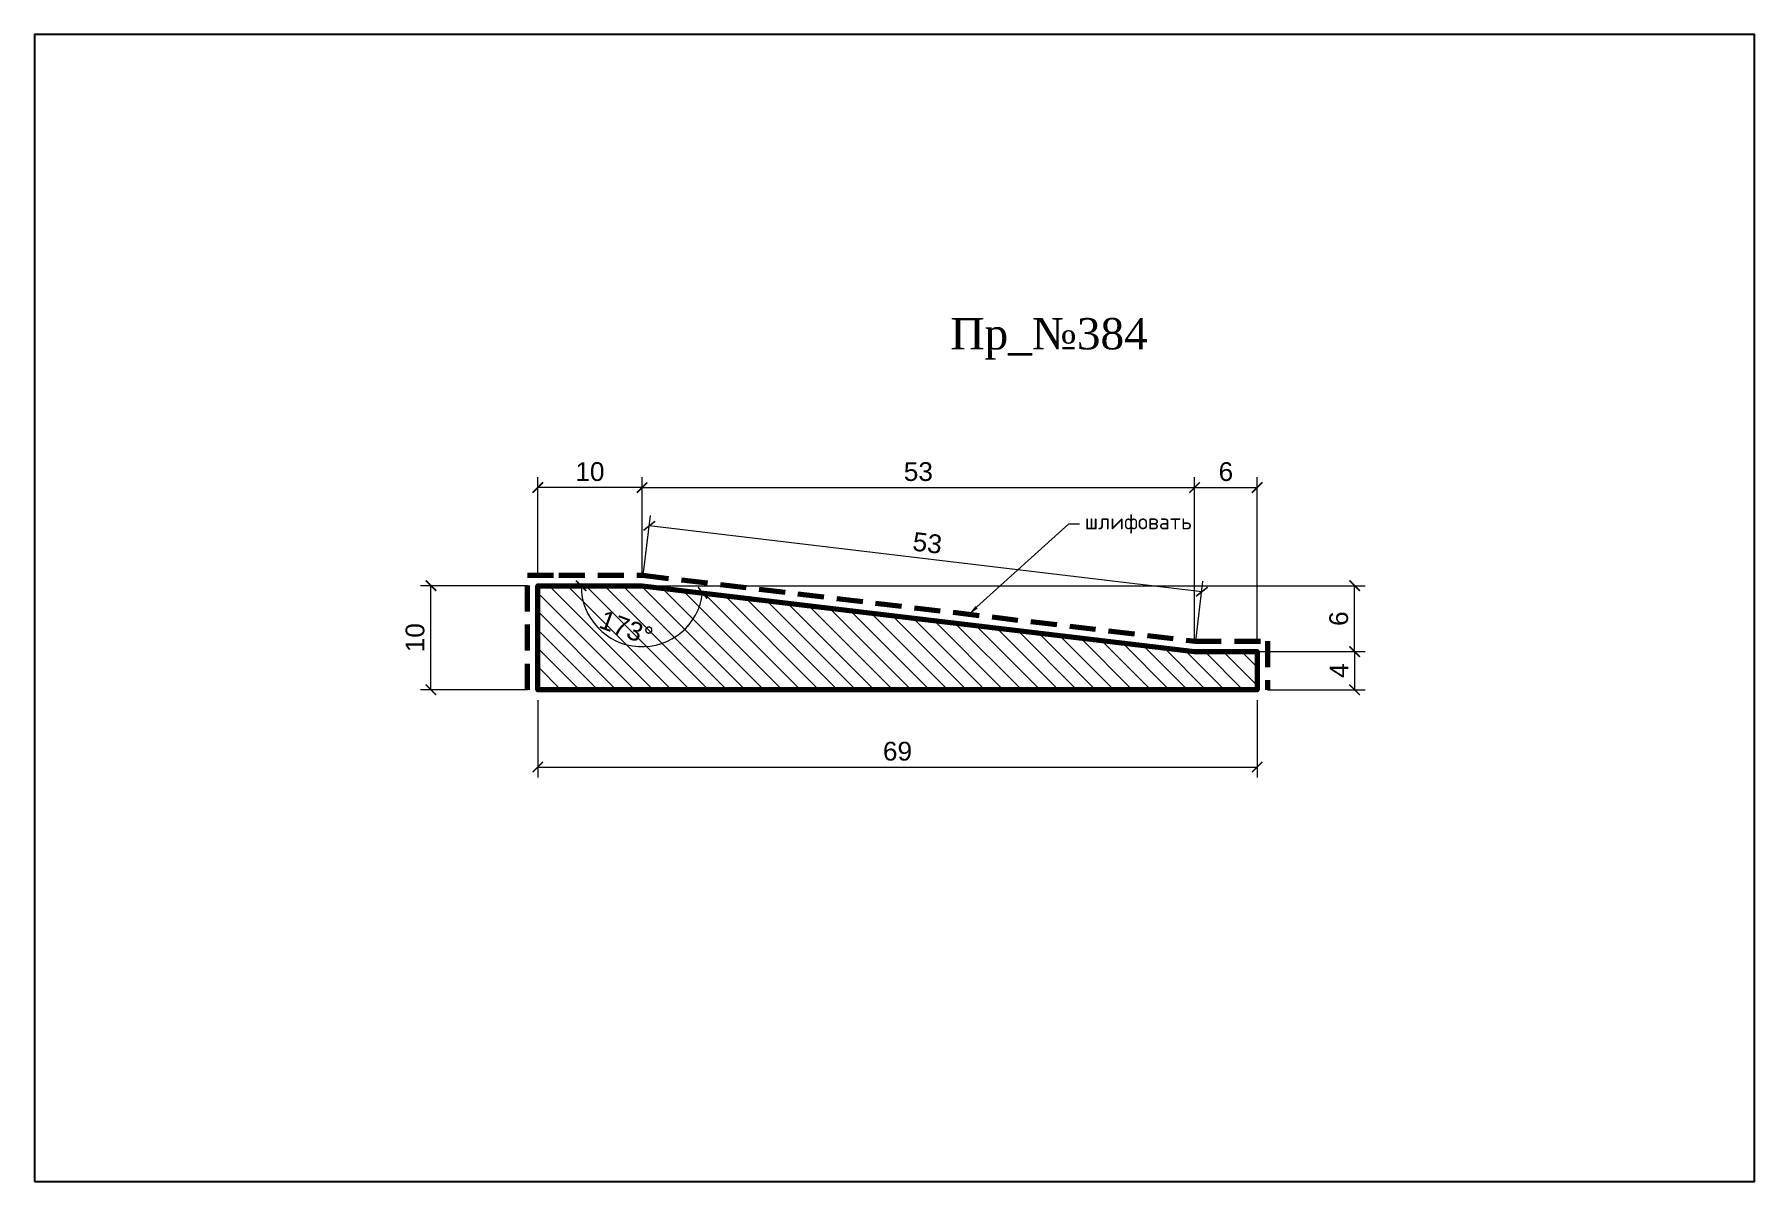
# Model space of a CAD drawing. Header units: millimetres. Extents: x 503 to 668, y -7598 to -7488.
import ezdxf
from ezdxf import colors
from ezdxf.entities.mleader import LeaderData, LeaderLine
from ezdxf.math import Vec2, Vec3

# ---------------------------------------------------------------- set-up
doc = ezdxf.new("R2010")
doc.units = ezdxf.units.MM
doc.linetypes.add('HIDDEN', pattern=[0.375, 0.25, -0.125])
doc.layers.add('Outside panel', color=7, linetype='Continuous', lineweight=18, true_color=0x7f5e57)
doc.layers.add('линия 50', color=1, linetype='Continuous', lineweight=100)
doc.layers.add('служебный слой РАЗМЕРЫ', color=7, linetype='Continuous', lineweight=9)
doc.layers.add('размеры в модели', color=7, linetype='Continuous')
doc.styles.add('ELECT', font='times.ttf')
doc.styles.get("Standard").update_dxf_attribs({"font": 'arial.ttf'})
doc.styles.add('ЕСКД профили текст', font='isocpeur.ttf')
doc.dimstyles.new('M_1', dxfattribs={"dimtxt": 1.8, "dimasz": 1, "dimexe": 1, "dimexo": 1, "dimgap": 0.6, "dimtad": 1, "dimdec": 0, "dimdsep": 46, "dimtxsty": 'Standard', "dimblk": 'ARCHTICK', "dimcen": -5, "dimclrd": 7, "dimclre": 7, "dimclrt": 7, "dimadec": 0, "dimazin": 0, "dimtfac": 1, "dimtdec": 0, "dimtmove": 0, "dimatfit": 3, "dimfxl": 1, "dimtolj": 1, "dimtzin": 0, "dimlwd": 5, "dimlwe": 5, "dimarcsym": 0})

# ---------------------------------------------------------------- blocks, each defined once
blk = doc.blocks.new('_ArchTick')
at = {"color": 0, "linetype": 'ByBlock', "const_width": 0.15}
blk.add_lwpolyline([(-0.5, -0.5), (0.5, 0.5)], dxfattribs=at)
blk = doc.blocks.new('*D10')
at = {"layer": 'Defpoints', "color": 0, "ltscale": 1000, "transparency": 16777216}
for p in [(551.73, -7541.2), (561.73, -7541.2), (561.73, -7541.2), (564.25, -7546.48), (614.73, -7547.52)]:
    blk.add_point(p, dxfattribs=at)
at = {"layer": 'размеры в модели', "color": 7, "lineweight": 5, "ltscale": 1000, "transparency": 16777216}
blk.add_arc((561.73, -7541.2), 5.85, 180, 353.2021, dxfattribs=at)
for p, rotation in [((555.88, -7541.2), 90.000000000001), ((567.54, -7541.89), 83.20211749971882)]:
    blk.add_blockref('_ArchTick', p, dxfattribs=dict(at, rotation=rotation))
at = {"layer": 'размеры в модели', "color": 7, "ltscale": 1000, "transparency": 16777216, "insert": (560.21, -7545.26), "char_height": 1.8, "attachment_point": 5, "rotation": 339.4809}
blk.add_mtext('\\A1;173°', dxfattribs=at)
blk = doc.blocks.new('*D9')
at = {"layer": 'Defpoints', "color": 0, "ltscale": 1000, "transparency": 16777216}
for p in [(551.73, -7551.18), (620.73, -7551.18), (620.73, -7558.59)]:
    blk.add_point(p, dxfattribs=at)
at = {"layer": 'размеры в модели', "color": 7, "lineweight": 5, "ltscale": 1000, "transparency": 16777216}
for p, q in [((551.73, -7552.18), (551.73, -7559.59)), ((620.73, -7552.18), (620.73, -7559.59)), ((551.73, -7558.59), (620.73, -7558.59))]:
    blk.add_line(p, q, dxfattribs=at)
at = {"layer": 'размеры в модели', "color": 7, "lineweight": 5, "ltscale": 1000, "transparency": 16777216, "rotation": 180}
blk.add_blockref('_ArchTick', (551.73, -7558.59), dxfattribs=at)
at = {"layer": 'размеры в модели', "color": 7, "lineweight": 5, "ltscale": 1000, "transparency": 16777216}
blk.add_blockref('_ArchTick', (620.73, -7558.59), dxfattribs=at)
at = {"layer": 'размеры в модели', "color": 7, "ltscale": 1000, "transparency": 16777216, "insert": (586.23, -7557.08), "char_height": 1.8, "attachment_point": 5}
blk.add_mtext('\\A1;69', dxfattribs=at)
blk = doc.blocks.new('*D8')
at = {"layer": 'Defpoints', "color": 0, "ltscale": 1000, "transparency": 16777216}
for p in [(561.73, -7541.2), (630.08, -7541.2), (614.73, -7547.52)]:
    blk.add_point(p, dxfattribs=at)
at = {"layer": 'размеры в модели', "color": 7, "lineweight": 5, "ltscale": 1000, "transparency": 16777216}
for p, q in [((562.73, -7541.2), (631.08, -7541.2)), ((630.08, -7547.52), (630.08, -7541.2)), ((615.73, -7547.52), (631.08, -7547.52))]:
    blk.add_line(p, q, dxfattribs=at)
for p, rotation in [((630.08, -7541.2), 90), ((630.08, -7547.52), 270)]:
    blk.add_blockref('_ArchTick', p, dxfattribs=dict(at, rotation=rotation))
at = {"layer": 'размеры в модели', "color": 7, "ltscale": 1000, "transparency": 16777216, "insert": (628.56, -7544.36), "char_height": 1.8, "attachment_point": 5, "rotation": 90}
blk.add_mtext('\\A1;6', dxfattribs=at)
blk = doc.blocks.new('*D7')
at = {"layer": 'Defpoints', "color": 0, "ltscale": 1000, "transparency": 16777216}
for p in [(620.73, -7547.52), (620.73, -7551.18), (630.08, -7551.18)]:
    blk.add_point(p, dxfattribs=at)
at = {"layer": 'размеры в модели', "color": 7, "lineweight": 5, "ltscale": 1000, "transparency": 16777216}
for p, q in [((621.73, -7547.52), (631.08, -7547.52)), ((630.08, -7547.52), (630.08, -7551.18)), ((621.73, -7551.18), (631.08, -7551.18))]:
    blk.add_line(p, q, dxfattribs=at)
for p, rotation in [((630.08, -7547.52), 90), ((630.08, -7551.18), 270)]:
    blk.add_blockref('_ArchTick', p, dxfattribs=dict(at, rotation=rotation))
at = {"layer": 'размеры в модели', "color": 7, "ltscale": 1000, "transparency": 16777216, "insert": (628.58, -7549.35), "char_height": 1.8, "attachment_point": 5, "rotation": 90}
blk.add_mtext('\\A1;4', dxfattribs=at)
blk = doc.blocks.new('*D6')
at = {"layer": 'Defpoints', "color": 0, "ltscale": 1000, "transparency": 16777216}
for p in [(541.48, -7541.2), (551.73, -7541.2), (551.73, -7551.18)]:
    blk.add_point(p, dxfattribs=at)
at = {"layer": 'размеры в модели', "color": 7, "lineweight": 5, "ltscale": 1000, "transparency": 16777216}
for p, q in [((550.73, -7541.2), (540.48, -7541.2)), ((541.48, -7551.18), (541.48, -7541.2)), ((550.73, -7551.18), (540.48, -7551.18))]:
    blk.add_line(p, q, dxfattribs=at)
for p, rotation in [((541.48, -7541.2), 90), ((541.48, -7551.18), 270)]:
    blk.add_blockref('_ArchTick', p, dxfattribs=dict(at, rotation=rotation))
at = {"layer": 'размеры в модели', "color": 7, "ltscale": 1000, "transparency": 16777216, "insert": (539.96, -7546.19), "char_height": 1.8, "attachment_point": 5, "rotation": 90}
blk.add_mtext('\\A1;10', dxfattribs=at)
blk = doc.blocks.new('*D5')
at = {"layer": 'Defpoints', "color": 0, "ltscale": 1000, "transparency": 16777216}
for p in [(562.42, -7535.46), (561.73, -7541.2), (614.73, -7547.52)]:
    blk.add_point(p, dxfattribs=at)
at = {"layer": 'размеры в модели', "color": 7, "lineweight": 5, "ltscale": 1000, "transparency": 16777216}
for p, q in [((561.85, -7540.21), (562.53, -7534.47)), ((615.42, -7541.78), (562.42, -7535.46)), ((614.85, -7546.52), (615.53, -7540.78))]:
    blk.add_line(p, q, dxfattribs=at)
for p, rotation in [((562.42, -7535.46), 173.2021174997042), ((615.42, -7541.78), 353.2021174997042)]:
    blk.add_blockref('_ArchTick', p, dxfattribs=dict(at, rotation=rotation))
at = {"layer": 'размеры в модели', "color": 7, "ltscale": 1000, "transparency": 16777216, "insert": (589.1, -7537.11), "char_height": 1.8, "attachment_point": 5, "rotation": 353.2021}
blk.add_mtext('\\A1;53', dxfattribs=at)
blk = doc.blocks.new('*D4')
at = {"layer": 'Defpoints', "color": 0, "ltscale": 1000, "transparency": 16777216}
for p in [(620.73, -7531.79), (614.73, -7547.52), (620.73, -7547.52)]:
    blk.add_point(p, dxfattribs=at)
at = {"layer": 'размеры в модели', "color": 7, "lineweight": 5, "ltscale": 1000, "transparency": 16777216}
for p, q in [((614.73, -7546.52), (614.73, -7530.79)), ((614.73, -7531.79), (620.73, -7531.79)), ((620.73, -7546.52), (620.73, -7530.79))]:
    blk.add_line(p, q, dxfattribs=at)
at = {"layer": 'размеры в модели', "color": 7, "lineweight": 5, "ltscale": 1000, "transparency": 16777216, "rotation": 180}
blk.add_blockref('_ArchTick', (614.73, -7531.79), dxfattribs=at)
at = {"layer": 'размеры в модели', "color": 7, "lineweight": 5, "ltscale": 1000, "transparency": 16777216}
blk.add_blockref('_ArchTick', (620.73, -7531.79), dxfattribs=at)
at = {"layer": 'размеры в модели', "color": 7, "ltscale": 1000, "transparency": 16777216, "insert": (617.73, -7530.27), "char_height": 1.8, "attachment_point": 5}
blk.add_mtext('\\A1;6', dxfattribs=at)
blk = doc.blocks.new('*D3')
at = {"layer": 'Defpoints', "color": 0, "ltscale": 1000, "transparency": 16777216}
for p in [(614.73, -7531.79), (561.73, -7541.2), (614.73, -7547.52)]:
    blk.add_point(p, dxfattribs=at)
at = {"layer": 'размеры в модели', "color": 7, "lineweight": 5, "ltscale": 1000, "transparency": 16777216}
for p, q in [((561.73, -7540.2), (561.73, -7530.79)), ((561.73, -7531.79), (614.73, -7531.79)), ((614.73, -7546.52), (614.73, -7530.79))]:
    blk.add_line(p, q, dxfattribs=at)
at = {"layer": 'размеры в модели', "color": 7, "lineweight": 5, "ltscale": 1000, "transparency": 16777216, "rotation": 180}
blk.add_blockref('_ArchTick', (561.73, -7531.79), dxfattribs=at)
at = {"layer": 'размеры в модели', "color": 7, "lineweight": 5, "ltscale": 1000, "transparency": 16777216}
blk.add_blockref('_ArchTick', (614.73, -7531.79), dxfattribs=at)
at = {"layer": 'размеры в модели', "color": 7, "ltscale": 1000, "transparency": 16777216, "insert": (588.23, -7530.27), "char_height": 1.8, "attachment_point": 5}
blk.add_mtext('\\A1;53', dxfattribs=at)
blk = doc.blocks.new('*D2')
at = {"layer": 'Defpoints', "color": 0, "ltscale": 1000, "transparency": 16777216}
for p in [(551.73, -7531.79), (551.73, -7541.2), (561.73, -7541.2)]:
    blk.add_point(p, dxfattribs=at)
at = {"layer": 'размеры в модели', "color": 7, "lineweight": 5, "ltscale": 1000, "transparency": 16777216}
for p, q in [((551.73, -7540.2), (551.73, -7530.79)), ((561.73, -7531.79), (551.73, -7531.79)), ((561.73, -7540.2), (561.73, -7530.79))]:
    blk.add_line(p, q, dxfattribs=at)
at = {"layer": 'размеры в модели', "color": 7, "lineweight": 5, "ltscale": 1000, "transparency": 16777216, "rotation": 180}
blk.add_blockref('_ArchTick', (551.73, -7531.79), dxfattribs=at)
at = {"layer": 'размеры в модели', "color": 7, "lineweight": 5, "ltscale": 1000, "transparency": 16777216}
blk.add_blockref('_ArchTick', (561.73, -7531.79), dxfattribs=at)
at = {"layer": 'размеры в модели', "color": 7, "ltscale": 1000, "transparency": 16777216, "insert": (556.73, -7530.27), "char_height": 1.8, "attachment_point": 5}
blk.add_mtext('\\A1;10', dxfattribs=at)

msp = doc.modelspace()

# ---------------------------------------------------------------- hatches: boundary and pattern name
at = {"layer": 'Outside panel', "ltscale": 1000}
h = msp.add_hatch(dxfattribs=at)
h.set_pattern_fill('ANSI31', color=256, scale=10, angle=90)
h.set_pattern_definition([(135, (-311022.0393, 89806.8072), (-0.8838834765, -0.8838834765), [])])
h.paths.add_polyline_path([(551.73, -7541.2), (551.73, -7551.18), (620.73, -7551.18), (620.73, -7547.52), (614.73, -7547.52), (561.73, -7541.2), (553.73, -7541.2)])

# ---------------------------------------------------------------- linework, layer by layer
at = {"color": 6, "ltscale": 1000}
msp.add_lwpolyline([(503.44, -7598.34), (668.44, -7598.34), (668.44, -7488.34), (503.44, -7488.34)], close=True, dxfattribs=at)
at = {"layer": 'линия 50', "color": 1, "linetype": 'HIDDEN', "ltscale": 10, "true_color": 0xff0909}
msp.add_lwpolyline([(550.73, -7551.18), (550.73, -7540.2), (553.73, -7540.2), (561.79, -7540.2), (614.79, -7546.52), (621.73, -7546.52), (621.73, -7551.18)], dxfattribs=at)
at = {"layer": 'линия 50', "color": 7}
msp.add_lwpolyline([(553.73, -7541.2), (561.73, -7541.2), (614.73, -7547.52), (620.73, -7547.52), (620.73, -7547.52), (620.73, -7547.52), (620.73, -7551.18), (620.73, -7551.18), (620.73, -7551.18), (620.73, -7551.18), (551.73, -7551.18), (551.73, -7541.2)], close=True, dxfattribs=at)

# ---------------------------------------------------------------- texts
at = {"color": 7, "ltscale": 1000, "style": 'ELECT'}
msp.add_text('Пр_№384', height=3, dxfattribs=at).set_placement((591.31, -7518.54))

# ---------------------------------------------------------------- dimensions: what is measured, and where the dimension line sits
at = {"layer": 'размеры в модели', "color": 5, "ltscale": 1000}
for base, p1, p2, picture, middle in [((551.73, -7531.79), (561.73, -7541.2), (551.73, -7541.2), '*D2', (556.73, -7530.27)), ((614.73, -7531.79), (561.73, -7541.2), (614.73, -7547.52), '*D3', (588.23, -7530.27)), ((620.73, -7531.79), (614.73, -7547.52), (620.73, -7547.52), '*D4', (617.73, -7530.27))]:
    dim = msp.add_linear_dim(base=base, p1=p1, p2=p2, dimstyle='M_1', dxfattribs=at)
    dim.commit()
    dim.dimension.update_dxf_attribs({"geometry": picture, "text_midpoint": middle})
dim = msp.add_aligned_dim(p1=(614.73, -7547.52), p2=(561.73, -7541.2), distance=-5.78, dimstyle='M_1', dxfattribs=at)
dim.commit()
dim.dimension.update_dxf_attribs({"geometry": '*D5', "text_midpoint": (589.1, -7537.11)})
for base, p1, p2, picture, middle in [((541.48, -7541.2), (551.73, -7551.18), (551.73, -7541.2), '*D6', (539.96, -7546.19)), ((630.08, -7541.2), (614.73, -7547.52), (561.73, -7541.2), '*D8', (628.56, -7544.36)), ((630.08, -7551.18), (620.73, -7547.52), (620.73, -7551.18), '*D7', (628.58, -7549.35))]:
    dim = msp.add_linear_dim(base=base, p1=p1, p2=p2, angle=270, dimstyle='M_1', dxfattribs=at)
    dim.commit()
    dim.dimension.update_dxf_attribs({"geometry": picture, "text_midpoint": middle})
dim = msp.add_angular_dim_2l(base=(564.25, -7546.48), line1=((561.73, -7541.2), (614.73, -7547.52)), line2=((551.73, -7541.2), (561.73, -7541.2)), dimstyle='M_1', dxfattribs=at)
dim.commit()
dim.dimension.update_dxf_attribs({"geometry": '*D10', "text_midpoint": (559.68, -7546.68), "dimtype": 130})
dim = msp.add_linear_dim(base=(620.73, -7558.59), p1=(551.73, -7551.18), p2=(620.73, -7551.18), angle=180, dimstyle='M_1', dxfattribs=at)
dim.commit()
dim.dimension.update_dxf_attribs({"geometry": '*D9', "text_midpoint": (586.23, -7558.59), "dimtype": 128})

# ---------------------------------------------------------------- leaders
at = {"layer": 'служебный слой РАЗМЕРЫ'}
ml = msp.add_multileader_mtext('Standard', dxfattribs=at)
ml.set_content('\\A1;шлифовать', color=256, style='ЕСКД профили текст')
ml.set_leader_properties(color=256, linetype='ByLayer', lineweight=-1)
ml.build(insert=Vec2(0, 0))
ml.multileader.update_dxf_attribs({"dogleg_length": 1, "arrow_head_size": 1})
ctx = ml.context
ctx.base_point, ctx.char_height, ctx.arrow_head_size, ctx.landing_gap_size, ctx.plane_origin = Vec3(603.68, -7535.28), 1.5, 1, 0.5, Vec3(617.16, -7509.11)
notes = []
notes.append((ctx, [(1, (1, 1, 0), (602.68, -7535.28), (1, 0), 1, [(0, [(593.08, -7543.94)], 0, [])])]))
ctx.mtext.insert, ctx.mtext.flow_direction = Vec3(604.18, -7534.3), 5
for ctx, leaders in notes:
    for number, flags, end, landing, length, lines in leaders:
        leader = LeaderData()
        leader.index, (leader.has_last_leader_line, leader.has_dogleg_vector, leader.attachment_direction) = number, flags
        leader.last_leader_point, leader.dogleg_vector, leader.dogleg_length = Vec3(end), Vec3(landing), length
        for number, points, colour, breaks in lines:
            line = LeaderLine()
            line.index, line.vertices, line.color, line.breaks = number, Vec3.list(points), colors.encode_raw_color(colour), breaks
            leader.lines.append(line)
        ctx.leaders.append(leader)

doc.saveas('drawing.dxf')
